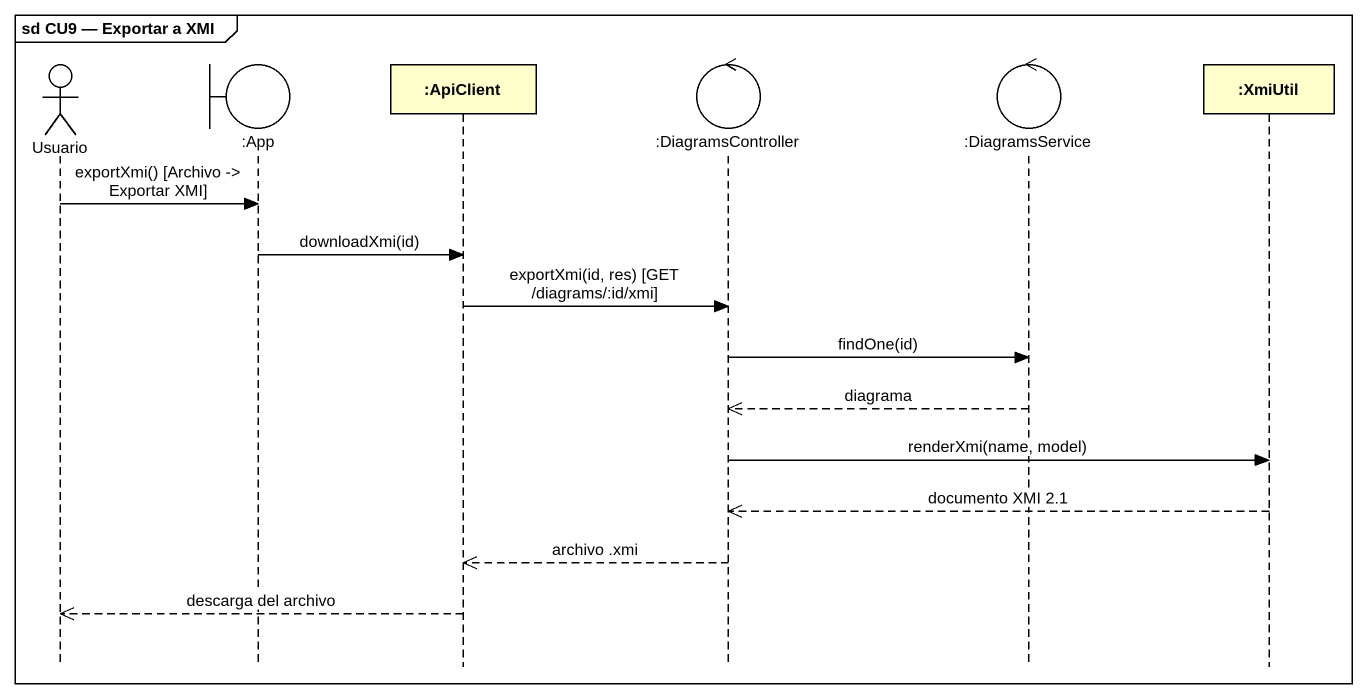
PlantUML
@startuml
mainframe sd CU9 — Exportar a XMI
hide footbox
actor Usuario
boundary ":App" as App
participant ":ApiClient" as ApiClient
control ":DiagramsController" as DiagramsController
control ":DiagramsService" as DiagramsService
participant ":XmiUtil" as XmiUtil

Usuario -> App : exportXmi() [Archivo -> Exportar XMI]
App -> ApiClient : downloadXmi(id)
ApiClient -> DiagramsController : exportXmi(id, res) [GET /diagrams/:id/xmi]
DiagramsController -> DiagramsService : findOne(id)
DiagramsService -->> DiagramsController : diagrama
DiagramsController -> XmiUtil : renderXmi(name, model)
XmiUtil -->> DiagramsController : documento XMI 2.1
DiagramsController -->> ApiClient : archivo .xmi
ApiClient -->> Usuario : descarga del archivo
@enduml
